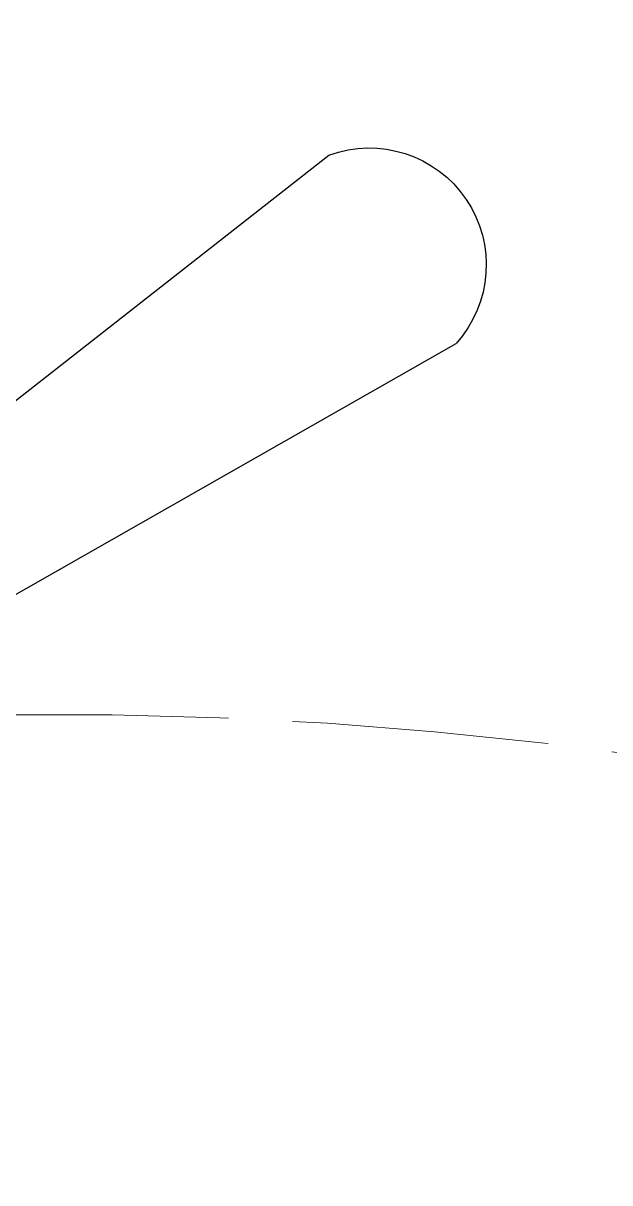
# Model space of a CAD drawing. Header units: inches. Extents: x 463 to 1759, y 367 to 863.
# Drawn here: x 677.82 to 691.53, y 749.43 to 776.54 of the extents above; entities that cross this region are included whole.
import ezdxf

# ---------------------------------------------------------------- set-up
doc = ezdxf.new("R2010")
doc.units = ezdxf.units.IN
doc.header["$LTSCALE"] = 0.5
doc.header["$MEASUREMENT"] = 0
doc.linetypes.add('ACAD_ISO02W100', pattern=[15, 12, -3])
doc.layers.add('Fan', color=153, linetype='Continuous', lineweight=20)
doc.layers.add('Wall', color=7, linetype='Continuous', lineweight=40)
doc.layers.add('LAWN', color=170, linetype='Continuous', lineweight=5, plot=False)

# ---------------------------------------------------------------- blocks, each defined once
blk = doc.blocks.new('rt')
at = {"layer": 'Fan', "lineweight": 25}
for p, q in [((57.44, 5.11), (377.71, 256.07)), ((106.99, -67.15), (460.06, 134.16))]:
    blk.add_line(p, q, dxfattribs=at)
at = {"layer": 'Fan', "lineweight": 25, "extrusion": (0, 0, -1)}
blk.add_ellipse((403.88, 184.98), major_axis=(0.04, 75.75), ratio=1, start_param=-0.353221, end_param=2.305667, dxfattribs=at)

msp = doc.modelspace()

# ---------------------------------------------------------------- hatches: boundary and pattern name
at = {"layer": 'Wall', "linetype": 'ACAD_ISO02W100', "lineweight": 5, "true_color": 0x636466, "transparency": 33554687}
h = msp.add_hatch(dxfattribs=at)
h.set_pattern_fill('ANSI31', color=251)
h.set_pattern_definition([(45, (2755.94689, 815.86525), (-0.0883883476, 0.0883883476), [])])
h.paths.add_polyline_path([(750.285, 836.276), (597.285, 836.276), (597.285, 769.98), (516.285, 769.98), (516.285, 708.8), (525.285, 708.8), (525.285, 762.776), (597.285, 762.776), (597.285, 716.58, -0.017504), (601.776, 715.42), (601.776, 726.699), (601.785, 827.276), (745.785, 827.276), (750.285, 827.276)])

# ---------------------------------------------------------------- linework, layer by layer
at = {"layer": 'LAWN', "linetype": 'ACAD_ISO02W100', "lineweight": 5}
msp.add_arc((678.531, 662.126), 98.256, 48.25587, 95.11492, dxfattribs=at)

# ---------------------------------------------------------------- block references
at = {"layer": 'Fan', "color": 7, "lineweight": 5, "true_color": 0xffffff, "xscale": 0.03609625071097101, "yscale": 0.03609625071097101, "zscale": 0.03609625071097101}
msp.add_blockref('rt', (671.328, 764.213), dxfattribs=at)

doc.saveas('drawing.dxf')
